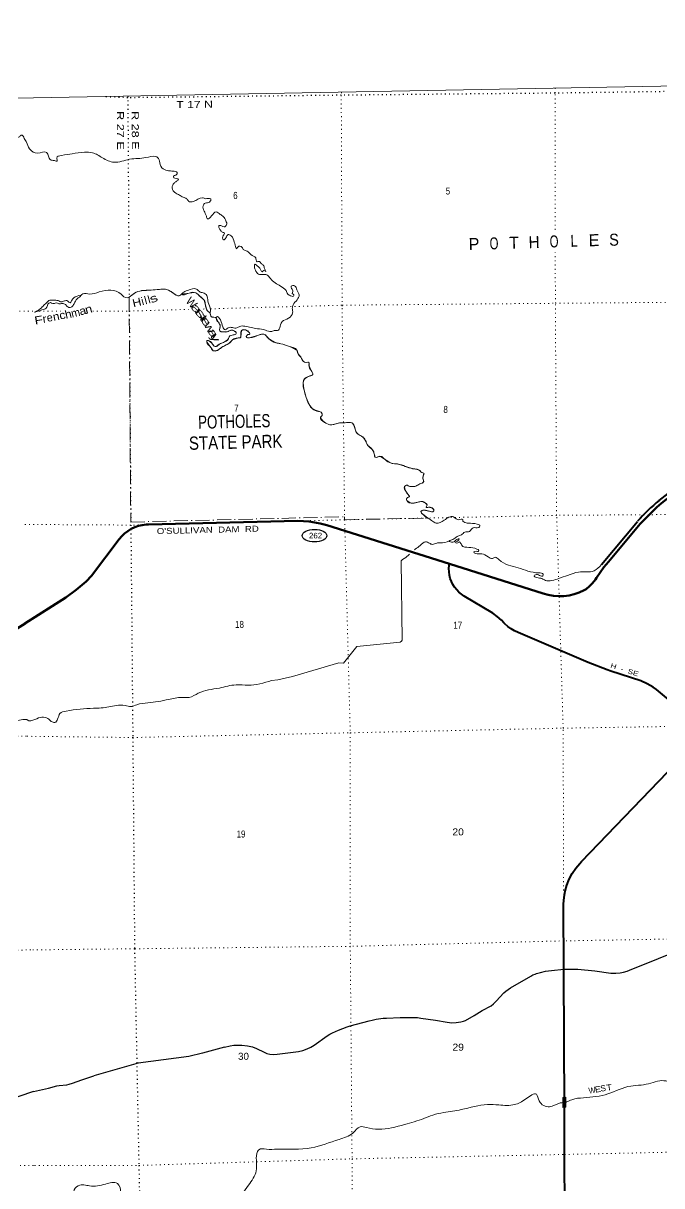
# Model space of a CAD drawing. Header units: feet. Extents: x 250644 to 505285, y -364975 to -177792.
# Drawn here: x 407474 to 423415, y -206842 to -177792 of the extents above; entities that cross this region are included whole.
import ezdxf
from ezdxf.enums import TextEntityAlignment as Align

# ---------------------------------------------------------------- set-up
doc = ezdxf.new("R2010")
doc.units = ezdxf.units.FT
doc.header["$LTSCALE"] = 70
doc.linetypes.add('DOT_DASHED', pattern=[7.7, 5, -1.2, 0.3, -1.2])
doc.linetypes.add('DOTTED', pattern=[1.5, 0.3, -1.2])
for name, color, linetype, lineweight in [('17', 7, 'Continuous', 25), ('23', 7, 'Continuous', 70), ('26', 7, 'Continuous', 40), ('29', 7, 'Continuous', 25), ('39', 7, 'Continuous', 13), ('4', 7, 'Continuous', 13), ('42', 7, 'Continuous', 40), ('44', 7, 'DOT_DASHED', 13), ('6', 7, 'DOTTED', 25), ('61', 7, 'Continuous', 13), ('7', 7, 'DOTTED', 13)]:
    doc.layers.add(name, color=color, linetype=linetype, lineweight=lineweight)
doc.layers.add('27', color=7, linetype='Continuous')
doc.layers.add('41', color=7, linetype='Continuous')

msp = doc.modelspace()

# ---------------------------------------------------------------- linework, layer by layer
at = {"layer": '17'}
msp.add_ellipse((414745.82, -190597.34), major_axis=(-309.24, 1), ratio=0.500121, dxfattribs=at)
at = {"layer": '23'}
for points in [[(418114.1, -191300.31), (420455.05, -192038.62), (420581.24, -192076.32), (420710.67, -192100.63), (420841.94, -192111.28), (420973.6, -192108.14), (421104.21, -192091.26), (421232.35, -192060.82), (421356.6, -192017.16), (421475.6, -191960.74), (421527.89, -191930.88), (421612.53, -191860.72), (421689.36, -191782.09), (421757.56, -191695.86), (421790.15, -191647.08), (421971.98, -191387.57), (422082.9, -191253.8), (422877.76, -190297.99), (423291.58, -189887.07), (423405.77, -189787.73), (426958.75, -186997.49)], [(407516.23, -192789.32), (408532.96, -192141.6), (408798.76, -191953.76), (409043.47, -191739.18), (409179.75, -191597.77), (409869.93, -190683.54), (409934.02, -190608.79), (410005.57, -190541.15), (410083.79, -190481.35), (410167.84, -190430.07), (410256.79, -190387.85), (410349.67, -190355.15), (410445.45, -190332.35), (410543.09, -190319.68), (410600.21, -190317.04), (414329.02, -190224.59), (414609.5, -190243.32), (414886.49, -190291.26), (415049.33, -190333.73), (418114.1, -191300.31)], [(404906.32, -194385.05), (405104.05, -194291.02), (405240.12, -194213.52), (407517.84, -192788.17)]]:
    msp.add_lwpolyline(points, dxfattribs=at)
at = {"layer": '26'}
for points in [[(423684.18, -194778.26), (423283.56, -194443.32), (423203.25, -194386.86), (423051.75, -194297.85), (422891.77, -194225.18), (422144.01, -193982.07), (422052.82, -193952.67), (421576.2, -193765.63), (419832.27, -193018.21), (419741.01, -192977.15), (419654.53, -192926.77), (419573.8, -192867.63), (419499.69, -192800.38), (419473.71, -192773.15), (419410.84, -192706.45), (419306.95, -192613.83), (419193.94, -192532.58), (418483.21, -192107.71), (418415.09, -192061.77), (418352.14, -192008.97), (418295.06, -191949.87), (418244.46, -191885.13), (418200.92, -191815.46), (418164.89, -191741.62), (418136.78, -191664.41), (418116.89, -191584.69), (418105.44, -191503.33), (418102.56, -191421.22), (418108.29, -191339.26), (418110.6, -191323.75), (418114.1, -191300.31)], [(420985.62, -204883.74), (420965.81, -199793.2), (420976.23, -199635.14), (421003.11, -199479.03), (421046.16, -199326.59), (421104.91, -199179.49), (421178.72, -199039.33), (421266.77, -198907.66), (421368.1, -198785.91), (421411.71, -198740.69), (423774.26, -196284.02)], [(420992.51, -207490.03), (420989.92, -206060), (420985.4, -204884.36)]]:
    msp.add_lwpolyline(points, dxfattribs=at)
at = {"layer": '26', "lineweight": 13}
msp.add_lwpolyline([(420955.56, -204874.65), (420954.26, -204640.64), (421013.27, -204640.31), (421014.57, -204874.32)], close=True, dxfattribs=at)
at = {"layer": '29'}
for points in [[(420972.18, -201430.46), (421320.67, -201426.97), (421744.37, -201468.94), (422147.09, -201527.7), (422266.65, -201529.8), (422373.63, -201519.31), (422461.73, -201502.52), (422549.82, -201477.34), (422612.75, -201456.35), (424055.84, -200872.96), (424362.08, -200734.45), (424448.08, -200688.28), (424525.68, -200637.92), (424567.64, -200600.14), (424639.22, -200521.8)], [(416881.3, -202634.7), (417187.55, -202636.79), (417315.5, -202640.99), (417401.49, -202651.48), (417770.65, -202706.04), (418060.11, -202756.41), (418177.57, -202766.9), (418282.44, -202764.8), (418402, -202745.91), (418467.04, -202731.23), (418517.36, -202710.24), (418731.31, -202588.52), (418932.67, -202462.61), (419155.01, -202345.1), (419215.84, -202296.83), (419280.86, -202231.78), (419469.63, -202021.92), (419524.17, -201979.95), (419637.43, -201900.21), (420149.22, -201602.22), (420199.57, -201574.93), (420252.01, -201551.85), (420291.86, -201539.26), (420384.14, -201514.08), (420512.1, -201482.6), (420661.01, -201459.52), (420972.18, -201430.46)], [(412499.12, -203382.52), (412640.16, -203348.19), (412732.45, -203331.41), (412835.22, -203325.11), (412933.81, -203331.41), (413074.34, -203344), (413198.09, -203369.18), (413300.87, -203411.15), (413491.74, -203503.49), (413552.57, -203534.96), (413630.18, -203553.85), (413714.07, -203558.04), (413810.56, -203553.85), (414343.33, -203490.9), (414452.4, -203465.7), (414561.47, -203423.74), (414655.85, -203381.76), (414737.66, -203331.41), (415060.67, -203096.38), (415129.89, -203054.39), (415194.91, -203018.71), (415345.93, -202957.87), (415557.78, -202873.91), (415639.58, -202848.75), (416109.42, -202718.64), (416189.12, -202701.84), (416283.51, -202682.95), (416457.6, -202657.77), (416545.7, -202651.49), (416881.3, -202634.7)], [(412499.12, -203382.52), (411946.4, -203530.8), (411610.62, -203610.49), (410338.73, -203780.93), (409232.57, -204097.25)], [(407726.28, -204482.76), (408101.19, -204405.85), (408310.93, -204349.19), (408373.86, -204338.7), (408562.63, -204317.72), (408617.16, -204305.12), (408701.07, -204275.75), (408940.18, -204191.81), (409232.57, -204097.25)], [(407726.28, -204482.76), (406970.96, -204746.72), (406806.96, -204791.07), (406470.09, -204875.33), (406323.82, -204906.37), (406164.25, -204928.55), (405783.05, -204950.72), (405596.88, -204950.72), (405446.18, -204941.85), (405251.15, -204915.24), (404796.82, -204822.12)]]:
    msp.add_lwpolyline(points, dxfattribs=at)
at = {"layer": '39'}
msp.add_lwpolyline([(416906.75, -191223.44), (416930.26, -193207.23), (416916.67, -193229.64), (416887.06, -193254.41), (415800.83, -193370.55), (415771.43, -193405.37), (415472, -193781.81), (415472.05, -193783.82), (415353.34, -193774.34), (414199.55, -194117.12), (413831.66, -194197.5), (413675.35, -194214.98)], dxfattribs=at)
for points in [[(407299.67, -180652.36), (407376.83, -180630.92), (407432.12, -180585.49), (407500.22, -180672.46), (407554.4, -180765.77), (407630.18, -180930.99), (407835.27, -181037.1), (408055.91, -181022.24), (408104.02, -181113.67), (408152.09, -181203.09), (408250.97, -181225.07), (408321.58, -181239.61), (408307.89, -181161.5), (408431.02, -181094.49), (408697.33, -181054.51), (409001.78, -181013.7), (409204.98, -181029.38), (409450.64, -181154.71), (409742.2, -181264.97), (410130.34, -181192.18), (410537.18, -181149.14), (410777.68, -181123.8), (410828.38, -181146.82), (410881.35, -181278.36), (410966.95, -181433.31), (411102.44, -181476.6), (411209.1, -181486.34), (411318.31, -181522.16), (411285.53, -181587.2), (411227.81, -181612.59), (411232.71, -181654.7), (411297.3, -181669.37), (411346.03, -181694.45), (411298.81, -181741.72), (411239.47, -181785.23), (411191.72, -181902.87), (411282.96, -182039.61), (411372.31, -182085.91), (411463.88, -182142.22), (411553.02, -182178.48), (411602.47, -182237.71), (411719.17, -182247.24), (411946.19, -182153.83), (412029.01, -182176.15), (412089.16, -182170.82), (412153.65, -182181.48), (412127.19, -182260.46), (412019.28, -182286.94), (411962.53, -182358.54), (411989.28, -182484.62), (412046.22, -182614.05), (412075.72, -182679.76), (412176.64, -182607.19), (412289.06, -182508.24), (412388.74, -182568.4), (412474.37, -182628.85), (412532.73, -182730.12), (412550.94, -182832.25), (412489.71, -182881.84), (412426.93, -182857.07), (412358.45, -182848.51), (412357.42, -182894.77), (412394.99, -182962.31), (412444.18, -183009.48), (412494.92, -183034.52), (412468.16, -183099.43), (412449.22, -183154.13), (412480.43, -183205.72), (412531.54, -183152.33), (412588.16, -183074.7), (412661.03, -183101.26), (412742.82, -183266.35), (412764.33, -183334.23), (412802.45, -183427.89), (412835.57, -183378.92), (412932.19, -183388.88), (412977.79, -183456.24), (413062.75, -183484.55), (413154.99, -183573.01), (413279.19, -183652.73), (413288.27, -183702.8), (413315.42, -183752.47), (413369.5, -183745.26), (413410.71, -183794.62), (413465.8, -183835.64), (413484.84, -183881.47), (413514.63, -183961.23), (413529.36, -183993.08), (413478.66, -183970.06), (413437.26, -184007.15), (413408.27, -183965.56)], [(413408.27, -183965.56), (413368.77, -183902.09), (413303.26, -183843.2), (413252.52, -183818.17), (413245.13, -183848.49), (413269.53, -183958.53), (413350.1, -184065.34), (413460.69, -184070.97), (413553.26, -184079.01), (413645.58, -184171.49), (413894.61, -184361.08), (414035.58, -184474.61), (414077.5, -184558.14), (414177.06, -184612.26), (414223.32, -184615.28), (414230.59, -184578.93), (414191.69, -184543.59), (414206.74, -184495.01), (414172.97, -184417.34), (414165.86, -184365.22), (414250.05, -184357.36), (414302.27, -184452.72), (414361.22, -184582.12), (414311.5, -184701.81), (414211.77, -184830.64), (414191.41, -184913.52), (414199.83, -185027.93), (414100.18, -185160.78), (413941.33, -185248.67), (413898.77, -185326), (413845.33, -185459.85), (413739.09, -185470.2), (413661.34, -185498.03), (413521.97, -185460.86), (413318.39, -185427.1), (413007.73, -185363.5), (412879.28, -185368.3), (412807.76, -185406.05), (412697.13, -185398.41), (412586.79, -185404.83), (412517.45, -185450.57), (412453.69, -185379.58), (412395.74, -185201.92), (412303.79, -185127.52), (412291.67, -185146.92)], [(410116.66, -184638.75), (410064.35, -184655.59), (409915.72, -184560.31), (409662.57, -184461.28), (409372.3, -184507.81), (409132.35, -184559.28), (408963.57, -184556.92), (408915.94, -184584.1)], [(411436.47, -184555.16), (411362.77, -184601.18), (411273.89, -184576.98), (411165.8, -184498.91), (411094.73, -184462.26), (411050.14, -184443.13), (410875.38, -184442.91), (410664.83, -184459.56), (410426.12, -184474.81), (410250.67, -184536.94), (410116.66, -184638.75)], [(412139.43, -185029.36), (412149.34, -184945.92), (412091.38, -184768.26), (412066.26, -184624.05), (411990.08, -184535.24), (411891.16, -184511.26), (411813.39, -184442.59), (411576.91, -184467.84), (411453.7, -184530.84), (411438.31, -184546.25)], [(408915.94, -184584.1), (408736.59, -184652.34), (408680.01, -184731.98), (408644.8, -184776.97), (408581.59, -184732.11), (408503.25, -184731.81), (408423.41, -184755.66), (408342.38, -184723.25), (408225.73, -184715.73), (408113.42, -184724.21), (408066.12, -184767.46), (407989.26, -184837.49), (407898.8, -184929.93), (407751.92, -185013.55), (407941.51, -184955.13), (408064.55, -184884.1), (408089.14, -184811.19), (408150.62, -184773.66), (408211.39, -184798.47), (408291.41, -184782.66), (408364.1, -184801.18), (408446.34, -184795.37), (408527.27, -184823.76), (408582.7, -184880.86), (408645.32, -184897.59), (408716.5, -184843.77), (408761.04, -184764.39), (408793.95, -184705.37), (408845.18, -184658.01), (408902.47, -184612.54), (408924.67, -184579.12)], [(411438.31, -184546.25), (411438.14, -184555.31), (411616.49, -184535.34), (411779.07, -184529.79), (411897.66, -184629.74), (411991.87, -184716.14), (412022.29, -184826.06), (412055.02, -184949.99), (412090.16, -184997.47), (412139.55, -185030.04)], [(412291.69, -185146.6), (412231.73, -185139.14), (412165.22, -185128.53), (412148.1, -185078.64), (412139.43, -185029.36)], [(412291.67, -185146.92), (412290.66, -185172.04), (412344.8, -185263.34), (412392.92, -185354.77), (412382.18, -185417.33), (412379.38, -185475.69), (412484.46, -185505.57), (412562.76, -185503.86), (412672.34, -185461.27), (412743.03, -185479.83), (412792.14, -185522.99), (412782.86, -185559.38), (412686.95, -185583.59), (412631.2, -185606.92), (412586.79, -185692.32), (412473.91, -185769.17), (412374.33, -185809.53), (412291.23, -185869.65), (412242.83, -185860.65), (412178.87, -185779.61), (412109.47, -185726.84), (412059.19, -185723.92), (412053.93, -185760.22), (412148.93, -185884.81), (412202.86, -185966.06), (412331.31, -185961.25), (412457.95, -185870.04), (412614.91, -185788.21), (412703.36, -185695.81), (412819.09, -185659.12), (412901.03, -185639.24), (412909.72, -185574.72), (412927.57, -185467.77), (413013.64, -185453.84), (413099.02, -185502.24), (413128.43, -185563.92), (413072.47, -185577.2), (413043.53, -185634.12), (413124.3, -185654.48), (413359.78, -185581), (413483.92, -185562.21), (413606.82, -185676.14), (413779.67, -185776.92), (413908.71, -185800.24), (414092.8, -185862.58), (414303.74, -185960.52), (414344.33, -186076.24), (414403.78, -186133.25)], [(414403.78, -186133.25), (414439.38, -186202.84), (414468.38, -186244.42), (414533.17, -186269.15), (414601.47, -186269.67), (414608.97, -186339.87), (414661.9, -186469.4), (414700.23, -186573.11), (414632.64, -186606.75), (414515.28, -186661.57), (414465.36, -186771.22), (414485.38, -186959.77), (414582, -187257.22), (414693.96, -187423.66), (414846.09, -187494.73), (414918.92, -187519.28), (414934.44, -187589.31), (414897.48, -187646.41), (414998.42, -187766.84), (415166.45, -187829.53), (415406.36, -187776.05), (415544.89, -187773.04), (415675.56, -187778.23), (415752.37, -187897.19), (415791.12, -188020.99), (415960.37, -188141.95), (416032.83, -188244.92), (416058.53, -188320.75), (416212.43, -188476.23), (416240.72, -188580.15), (416257.92, -188634.06), (416388.08, -188615.14), (416506.3, -188697), (416658.81, -188786.16), (416827.96, -188806.6), (417193.97, -188923.28), (417306.78, -188938.92), (417371.65, -188967.66), (417412.73, -189011), (417475.56, -189037.77), (417461.06, -189112.48), (417449.98, -189158.96), (417468.15, -189259.08), (417374.67, -189303.34), (417275.38, -189357.77), (417167.22, -189372.19), (417100.67, -189359.57), (417066.08, -189338.21), (417014.09, -189349.39), (416988.62, -189380.1), (417024.94, -189483.85), (417064.52, -189551.35), (417114.18, -189620.63), (417060.56, -189649.94), (417049.95, -189718.53), (417204.01, -189785.54), (417330.07, -189762.69), (417422.05, -189742.59), (417519.38, -189786.71), (417554.44, -189830.18), (417544.95, -189856.52), (417533.58, -189888.94), (417599.79, -189885.48), (417703.02, -189923.44), (417728.09, -189969.14), (417710.56, -189995.66), (417615.99, -189987.66), (417476.79, -189958.53), (417409.07, -189986.14), (417436.56, -190051.88), (417581.47, -190161.31), (417691.48, -190235.31), (417780.83, -190281.62), (417982.22, -190210.89), (418217.53, -190129.37), (418351.59, -190200.83), (418403.41, -190181.61), (418449.88, -190194.67), (418452.65, -190230.8), (418471.22, -190254.52), (418590.39, -190286.1), (418809.82, -190309.47), (418877, -190352.24), (418845.72, -190393.13), (418705.27, -190400.21), (418614.77, -190490.64), (418496.61, -190507.28), (418413.72, -190577.44), (418325.93, -190605.49), (418248.81, -190663.46), (418145.29, -190707.94)], [(418109.93, -190729.35), (417887.69, -190779.89), (417797.35, -190781.86), (417693.58, -190814.27), (417612.64, -190785.88), (417515.51, -190751.81), (417384.86, -190843.11), (417262.19, -190932.23), (417243.13, -190947.22)], [(418145.29, -190707.94), (418109.66, -190732.84), (418198.55, -190757.04), (418299.63, -190692.51), (418351.5, -190675.3), (418314.57, -190734.41), (418264.97, -190763.63), (418299.48, -190780.97), (418369.24, -190755.33), (418416.98, -190828.68), (418597.01, -190889.09), (418798.75, -190930.94), (418845.77, -190970.12), (418836.28, -190996.46), (418777.8, -190985.67), (418723.97, -191004.94), (418762.88, -191040.28), (418923.79, -191050.85), (419078.01, -191125.9), (419191.33, -191165.65), (419261.05, -191137.99), (419350.65, -191196.36), (419832.99, -191400.97), (420349.82, -191526.42), (420450.92, -191558.4), (420449.84, -191602.65), (420367.19, -191588.37), (420264.46, -191574.52), (420226.86, -191601.48), (420285.93, -191640.4), (420423.16, -191671.59), (420510.42, -191713.92), (420842.86, -191666.47), (421066.2, -191589.23), (421339.65, -191506.88), (421724.62, -191474.37), (421910.13, -191320.79)], [(417118.54, -191063.48), (417063.04, -191109.47), (416906.75, -191223.44)], [(413675.35, -194214.98), (413085.32, -194334.38), (412785.83, -194324.82), (412369.71, -194404.25), (411844.13, -194532.3), (411613.39, -194639.86), (411430.6, -194639.82), (411104.24, -194689.15), (410581.79, -194774.91), (410311.59, -194821), (410163.95, -194868.45), (410014.79, -194843.55), (409795.83, -194842.29), (409421.44, -194900.7), (409224.82, -194911.02), (408543.34, -194980.14), (408389.93, -195039.77), (408332.69, -195183.76), (408262.1, -195265.71), (408173.13, -195237.49), (408091.34, -195168.91), (407939.88, -195129.99), (407766.44, -195192.07), (407569.77, -195200.37), (407557.41, -195189.01)], [(396838.87, -197281.91), (397171.21, -197112.47), (397840.43, -197002.57), (398243.49, -196851.81), (398609.21, -196743.99), (399118.99, -196703.61), (399211.37, -196800.22), (399441.37, -196944.3), (399529.48, -196825.98), (399677.8, -196702.44), (399952.11, -196749.18), (400214.12, -196784.1), (400659.27, -196829.42), (401191.05, -196885.06), (401544.74, -196879.97), (401821.12, -196828.2), (402162.07, -196789.2), (402755.98, -196632.59), (403267.1, -196558.03), (403501.85, -196434.75), (403854.05, -196455.81), (404517.29, -196247.58), (404987.54, -196139.67), (405160.35, -196136.2), (405360.82, -196007.58), (405596.26, -195918.46), (405731.48, -195945.89), (405878.94, -195880.63), (406146.54, -195690.39), (406458.41, -195603.74), (406761.78, -195595.64), (406890.32, -195488.57), (407094.53, -195345.81), (407377.24, -195207.51), (407559.56, -195190.99)], [(421024.87, -204751.66), (421038.75, -204748.13), (421174.14, -204690.9), (421464.41, -204644.37), (422072.93, -204544.67), (422641.29, -204349.35), (422899.9, -204325.62), (423143.91, -204276.08), (423363.62, -204217.01), (423780.6, -204274.27), (424165.83, -204253.82), (424315.81, -204222.41), (424802.87, -204077.1), (425390.75, -203855.21), (425679.17, -203720.26), (425930.26, -203433.34), (426314.55, -203081.18), (426746.52, -202894.86), (426898.79, -202780.97), (426928.83, -202585.3), (426995.48, -202410.95), (427220.55, -202128.61), (427641.81, -201719.36), (427714.96, -201663.48), (427786.04, -201796.63), (427929.43, -201833.72), (428094.33, -201938.69), (428170.05, -202005.4), (428271.48, -202053.45), (428368.53, -202083.5), (428536.71, -202345.22), (428578.02, -202495.1), (428572.93, -202635.94), (428639.68, -202849.61), (428614.65, -202996.91), (428580.66, -203100.19), (428587.33, -203226.7)], [(407801.57, -209104.63), (408204.34, -209086.71), (408513.91, -208907.07), (408714.92, -208530.77), (409041.82, -208123.57), (409251.91, -207797.32), (409142.58, -207564.48), (408870.65, -207144.19), (408738.74, -206984.22), (408848.22, -206841.11), (409131.52, -206844.99), (409526.23, -206798.19), (409823.24, -206785.69), (409902.25, -207009.14), (409784.16, -207220.8), (409725.85, -207505.54), (409792.96, -207640.79), (410001.03, -207793.07), (410309.23, -207931.11), (410477.75, -207921.41), (410629.06, -208048.79), (410846.28, -208158.66), (411160.49, -208200.07), (411541.15, -208153.58), (411986.56, -208129.8), (412184.44, -208083.28), (412567, -207839.72), (412704.44, -207593.47), (412798.93, -207309.95), (413098.17, -206828.97), (413289.48, -206468.95), (413297.1, -206257.69), (413304.56, -206038.39), (413358.75, -205940.71), (413543.29, -205928.65), (413808.39, -205926.9), (414665.46, -205898.18), (415357.91, -205682.06), (415704.09, -205523.74), (415885.64, -205369), (416042.7, -205387.69), (416346.87, -205429.32), (416995.17, -205310.66), (417474.11, -205161.51), (417697.29, -205076.23), (417971.12, -205011.96), (418409.5, -204940.09), (419065.62, -204811.21), (419347.07, -204823.17), (419740.58, -204814.6), (420024.77, -204669.7), (420285.54, -204557.46), (420355.3, -204722.81), (420615.44, -204867.93), (420862.62, -204778.11), (420944.5, -204765.27)]]:
    msp.add_spline(points, degree=3, dxfattribs=at)
at = {"layer": '4'}
msp.add_lwpolyline([(250643.67, -181929.51), (281972.62, -181563.19), (313301.03, -181153.78), (344628.85, -180701.28), (375956.02, -180205.69), (407282.48, -179667), (438608.16, -179085.23), (469933.03, -178460.36), (501256.99, -177792.42), (505285.47, -360804.74), (473709.75, -361478.06), (442133.15, -362107.94), (410555.7, -362694.39), (378977.49, -363237.41), (347398.55, -363736.98), (315818.96, -364193.12), (284238.76, -364605.82), (252658.03, -364975.08)], close=True, dxfattribs=at)
msp.add_lwpolyline([(250643.67, -181929.51), (281972.62, -181563.19), (313301.03, -181153.78), (344628.85, -180701.28), (375956.02, -180205.69), (407282.48, -179667), (438608.16, -179085.23), (469933.03, -178460.36), (501256.99, -177792.42), (505285.47, -360804.74), (473709.75, -361478.06), (442133.15, -362107.94), (410555.7, -362694.39), (378977.49, -363237.41), (347398.55, -363736.98), (315818.96, -364193.12), (284238.76, -364605.82), (252658.03, -364975.08)], close=True, dxfattribs=at)
at = {"layer": '42'}
for p, q in [((423350.18, -189716.95), (426903.16, -186926.71)), ((421910.13, -191320.79), (422808.56, -190240.44))]:
    msp.add_line(p, q, dxfattribs=at)
msp.add_arc((427005.07, -194040.55), 5661.48, 130.24229, 137.79888, dxfattribs=at)
at = {"layer": '44'}
for points in [[(410117.14, -184638.44), (410240.54, -184543.54), (410334.83, -184495.24), (410423.11, -184475.06), (410551.96, -184466.74), (410969.14, -184436.39), (411024.96, -184438.81), (411100.9, -184465.29), (411201.38, -184522.43), (411289.72, -184586.72), (411336.54, -184606.19), (411361.64, -184601.86), (411429.12, -184559.75), (411450.9, -184557.59), (411499.16, -184556.75), (411737.17, -184519.8), (411782.81, -184531.59), (411829.21, -184563.48), (411967.92, -184683.19), (411991.72, -184715.8), (412058.58, -184959.92), (412086.67, -184995.03), (412134.55, -185026.74), (412141.5, -185041.13), (412154.18, -185116.02), (412187.05, -185135.88), (412282.6, -185145.47), (412288.6, -185160.21), (412388.49, -185342.36), (412394.16, -185370.86), (412373.32, -185457.41), (412384.51, -185481.82), (412418.54, -185500.99), (412471.8, -185505), (412556.53, -185504.64), (412590.02, -185495.74), (412660.55, -185463.29), (412691.28, -185461.72), (412749.42, -185483.51), (412792.72, -185523.93), (412793.65, -185545.13), (412777.91, -185561.72), (412664.67, -185591.36), (412621.54, -185615.6), (412600.72, -185671.08), (412570.31, -185706.03), (412470.12, -185771.02), (412365.38, -185814.36), (412286.44, -185871.34), (412242.15, -185860.08), (412174.57, -185775.62), (412095.1, -185720.07), (412053.99, -185730.38), (412053.97, -185760.28), (412162.22, -185904.94), (412217.88, -185977.96), (412261.73, -185984.67), (412320.23, -185967.42), (412401.66, -185909.71), (412561.92, -185817.16), (412628.62, -185777.38), (412694.97, -185700.06), (412821.47, -185658.49), (412890.3, -185649.41), (412904.26, -185633.86), (412926.12, -185472.17), (412944.1, -185451.22), (412970.94, -185446.96), (413024.01, -185457.32), (413085.57, -185491.61), (413118.88, -185526.36), (413129.17, -185554.34), (413126, -185567.2), (413082.16, -185573.04), (413062.67, -185585.75), (413038.04, -185619.59), (413056.72, -185641.22), (413113.46, -185655.83), (413402.68, -185569.1), (413474.75, -185560.47), (413515.76, -185578.62), (413585.22, -185657.67), (413643.12, -185701.07), (413746.95, -185763.81), (413794.04, -185781.11), (413859.47, -185790.95), (413954.85, -185814.66), (414186.94, -185898.86), (414287.9, -185950.31), (414316.59, -185974.06), (414334.74, -186056.83), (414366.79, -186097.47), (414401.12, -186129.24), (414421.57, -186167.56), (414461.15, -186236.9), (414494.87, -186259.62), (414547.55, -186269.42), (414593.73, -186264.31)], [(410117.14, -184638.44), (410157.67, -190257.04), (415496.56, -190125.55), (415497.13, -190199.9), (417574.74, -190156.65)], [(414593.73, -186264.31), (414609.14, -186283.4), (414607.93, -186336.75), (414662.4, -186470.62), (414696.66, -186527.86), (414705.72, -186554.17), (414699.15, -186574.47), (414561.17, -186638.29), (414496.08, -186677.7), (414474.42, -186718.2), (414464.98, -186781.19), (414477.78, -186925.81), (414539.86, -187147.24), (414610.46, -187319.7), (414657.53, -187390.9), (414728.28, -187444.87), (414911.28, -187514.81), (414935.2, -187549.61), (414933.75, -187592.7), (414897.45, -187637.64), (414911.01, -187674.32), (414961.69, -187735.62), (415027.7, -187787.6), (415104.83, -187822.65), (415179.45, -187828.67), (415365.62, -187780.98), (415476.42, -187773.99), (415638.76, -187771.08), (415695.96, -187789.07), (415727.44, -187834.49), (415784.24, -188008.99), (415821.74, -188052.63), (415949.26, -188130.56), (416014.2, -188213.4), (416066.87, -188334), (416156.1, -188408.04), (416205.58, -188460.19), (416240.91, -188580.81), (416260.29, -188638.12), (416287.79, -188645.8), (416367.97, -188611.22), (416440.36, -188651.34), (416630.07, -188772.46), (416686.23, -188794.75), (416819.71, -188804.71), (417097.11, -188895.2), (417189.5, -188922.18), (417338.48, -188949.65), (417380.4, -188974.54), (417400.39, -188997.98), (417423.32, -189016.31), (417474.39, -189032.08), (417460.82, -189113.53), (417449.47, -189168.98), (417475.23, -189247.46), (417434.71, -189281.98), (417374.06, -189303.66), (417249.48, -189366.61), (417185.15, -189372.58), (417123.25, -189365.72), (417056.18, -189336.55), (417026.06, -189342.5), (416990.68, -189371.69), (416997.99, -189427.11), (417025.36, -189484.6), (417114.38, -189621), (417111.19, -189629.87), (417066.22, -189645.29), (417045.06, -189680.64), (417042.11, -189703.48), (417048.69, -189717.36), (417122.47, -189769.45), (417146.24, -189779.48), (417172.12, -189785.65), (417240.78, -189779.62), (417408.1, -189745.11), (417439.67, -189742.22), (417462.66, -189748.68), (417486.05, -189761.75), (417543.29, -189804.94), (417555.26, -189826.32), (417535.22, -189882.28), (417535.54, -189895.47), (417593.41, -189885), (417661.32, -189898.85), (417689.56, -189912.85), (417709.36, -189929.62), (417724.39, -189951.24), (417728.01, -189970.18), (417718.96, -189988.79), (417698.99, -190000.86), (417674.72, -190002.67), (417633.66, -189991.9), (417472.28, -189958.24), (417451.92, -189960.91), (417433.93, -189968.19), (417403.61, -189995.11), (417406.6, -190015.44), (417420.12, -190035.93), (417482.88, -190088.28), (417574.74, -190156.65)]]:
    msp.add_lwpolyline(points, dxfattribs=at)
at = {"layer": '6'}
msp.add_line((410083.8, -179616.73), (410117.14, -184638.44), dxfattribs=at)
for points in [[(438609.32, -179277.17), (436667.66, -179259.22), (431370.28, -179322.31), (426102.7, -179465.18), (420753.34, -179539.45), (415413.55, -179591.41), (410084.06, -179655.2), (409464.92, -179629.78)], [(410119.46, -184986.53), (410159.26, -190333.01), (410208.28, -195641.5), (410252.64, -200919.94), (410360.11, -206333.72), (410462.45, -211598.83)]]:
    msp.add_lwpolyline(points, dxfattribs=at)
at = {"layer": '61'}
for p, q in [((421021.23, -204632.28), (421022.61, -204882.28)), ((421022.61, -204882.28), (420947.61, -204882.69))]:
    msp.add_line(p, q, dxfattribs=at)
msp.add_lwpolyline([(420947.61, -204882.69), (420946.23, -204632.69), (421021.23, -204632.28)], dxfattribs=at)
at = {"layer": '7'}
for p, q in [((407379.44, -184984.79), (407802.82, -184984.68)), ((407871.28, -184984.67), (408401.9, -184984.54)), ((411966.55, -184933.4), (412047.43, -184931.18))]:
    msp.add_line(p, q, dxfattribs=at)
for points in [[(415417.21, -179520.15), (415413.55, -179591.41), (415434.38, -184912.43), (415497.36, -190200.67), (415637.06, -195523.27), (415638.44, -200858.94), (415683.48, -206169.53), (415728.65, -211486.16), (415755.65, -216990.14), (415917.06, -222294.18), (416004.21, -225304.12)], [(420757, -182952.13), (420753.34, -179539.45), (420750.34, -179422.91)], [(420985.62, -204883.74), (420970.43, -200722.72), (420953.42, -195407.49), (420791.72, -190089.39), (420758.97, -184790.59), (420757.61, -183518)], [(409207.14, -184984.33), (410119.44, -184984.1), (411602.39, -184943.4)], [(412150.57, -184928.35), (415437.17, -184838.13), (420758.97, -184790.59), (423507, -184766.97)], [(436628.54, -189917.75), (431454.85, -189967.74), (426131.8, -190051.5), (420791.72, -190089.39), (415497.36, -190200.67), (410159.26, -190333.01), (407474.04, -190316.41)], [(407568.62, -195610.2), (410208.28, -195641.5), (415637.06, -195523.27), (420953.42, -195407.49), (426270.44, -195323.87), (431618.18, -195267.72), (436843.65, -195224.28), (438921.84, -195201.55)], [(376218.03, -195852.75), (378109.47, -195827.34), (383514.36, -195805.22), (388822.51, -195871.45), (394232.36, -195794.98), (399524.09, -195742.98), (404908.79, -195614.76), (407568.62, -195610.2)], [(431081.16, -200601.08), (426295.33, -200630.88), (420970.43, -200722.72), (415638.44, -200858.94), (410252.64, -200919.94), (407660.81, -200948.54)], [(407660.81, -200948.54), (404864.44, -200980.98), (399564.11, -201005.02), (394267.51, -201115.39), (388874.75, -201141.28), (383552.28, -201163.76), (378170.02, -201111.07), (376301.42, -201171.35)], [(420996.65, -211363.39), (420989.92, -206060), (420985.62, -204883.74)], [(407757.7, -206333.99), (410360.11, -206333.72), (415683.48, -206169.53), (420989.92, -206060), (426326.4, -205945.8), (429645.62, -205914.86)], [(376397.03, -206606.76), (378129.24, -206555.59), (383563.56, -206496.71), (388908.25, -206479.81), (394273.31, -206482.87), (399490.42, -206412.01), (404767.73, -206342.22), (407757.7, -206333.99)]]:
    msp.add_lwpolyline(points, dxfattribs=at)

# ---------------------------------------------------------------- texts
at = {"layer": '17', "width": 1.2}
msp.add_text("O'SULLIVAN  DAM  RD", height=150, rotation=1.42, dxfattribs=at).set_placement((410810.14, -190559.61))
at = {"layer": '17', "width": 1.05}
msp.add_text('262', height=140, dxfattribs=at).set_placement((414771.87, -190665.65), align=Align.CENTER)
at = {"layer": '27', "width": 1.3}
msp.add_text('H  -  SE', height=120, rotation=341.99, dxfattribs=at).set_placement((422121.18, -193891.45))
at = {"layer": '41'}
for s, height, rotation, p in [('P', 300, 1.837, (418733.17, -183458.36)), ('T', 300, 1.837, (419732.66, -183426.3)), ('E', 300, 1.376, (421727.22, -183363.08)), ('i', 200, 14.824, (410476.11, -184833.96)), ('l', 200, 15.048, (410555.59, -184811.63)), ('l', 200, 15.272, (410639.72, -184793.65)), ('W', 200, 312.724, (411602.26, -184839.02)), ('m', 200, 13.307, (408801.45, -185123.25)), ('e', 200, 11.382, (408151.52, -185242.47))]:
    msp.add_text(s, height=height, rotation=rotation, dxfattribs=at).set_placement(p, align=Align.CENTER)
for s, height, rotation, width, p in [('O', 300, 1.837, 0.7, (419232.9, -183442.33)), ('H', 300, 1.837, 0.95, (420232.39, -183410.26)), ('O', 300, 1.837, 0.7, (420732.13, -183394.23)), ('L', 300, 1.837, 0.8, (421231.88, -183378.2)), ('S', 300, 1.376, 0.9, (422227.08, -183351.07)), ('H', 200, 13.6, 1.15, (410333.47, -184865.41)), ('s', 200, 21.496, 1.45, (410764.76, -184757.11)), ('c', 200, 13.307, 1.15, (408471.63, -185183.08)), ('h', 200, 13.307, 1.1, (408619.5, -185159.66)), ('a', 200, 15.231, 1.15, (408982.41, -185071.87)), ('n', 200, 15.231, 1.2, (409129.36, -185031.41)), ('a', 200, 309.248, 1.9, (411721.87, -184986.31)), ('s', 200, 309.248, 2.1, (411816.34, -185096.57)), ('F', 200, 9.458, 1.3, (407874.63, -185305.95)), ('r', 200, 9.458, 1.05, (408020.01, -185275.32)), ('n', 200, 11.382, 1.1, (408313.64, -185215.43)), ('t', 200, 305.772, 1.6, (411897.94, -185213.89)), ('e', 200, 302.297, 1.55, (411953.59, -185298.67)), ('w', 200, 298.821, 1.45, (412042.51, -185446.3)), ('a', 200, 298.821, 1.55, (412124.12, -185578.96)), ('y', 200, 295.345, 1.45, (412183.92, -185694.76)), ('W', 150, 9.25, 0.8, (421686.37, -204529.8)), ('E', 150, 9.25, 1.15, (421833.11, -204504.4)), ('S', 150, 9.359, 1.05, (421964.12, -204478.98)), ('T', 150, 9.359, 1.2, (422114.46, -204456.65))]:
    msp.add_text(s, height=height, rotation=rotation, dxfattribs=dict(at, width=width)).set_placement(p, align=Align.CENTER)
at = {"layer": '44'}
for s, width, p in [('POTHOLES', 0.75, (412744.73, -187906.65)), ('STATE PARK', 0.85, (412781.12, -188425.16))]:
    msp.add_text(s, height=330, rotation=1.379, dxfattribs=dict(at, width=width)).set_placement(p, align=Align.CENTER)
at = {"layer": '6'}
for s, rotation, width, p in [('T 17 N', 0.686, 1.3, (411296.08, -179914.74)), ('R 27 E', 270.38, 1.35, (409811.13, -179988.31)), ('R 28 E', 270.38, 1.35, (410181.16, -179985.95))]:
    msp.add_text(s, height=175, rotation=rotation, dxfattribs=dict(at, width=width)).set_placement(p)
at = {"layer": '7'}
for s, width, p in [('6', 0.85, (412715, -182182.37)), ('5', 0.85, (418022.26, -182072.19)), ('7', 0.85, (412740.69, -187495.34)), ('8', 0.85, (417963.96, -187529.68)), ('18', 0.85, (412762.87, -192902.1)), ('17', 0.85, (418210.72, -192922.41)), ('19', 0.85, (412800.07, -198140.35)), ('20', 1.1, (418188.18, -198086.79)), ('29', 1.1, (418189.65, -203465.67)), ('30', 1.05, (412835.78, -203694.38))]:
    msp.add_text(s, height=175, dxfattribs=dict(at, width=width)).set_placement(p)

doc.saveas('drawing.dxf')
